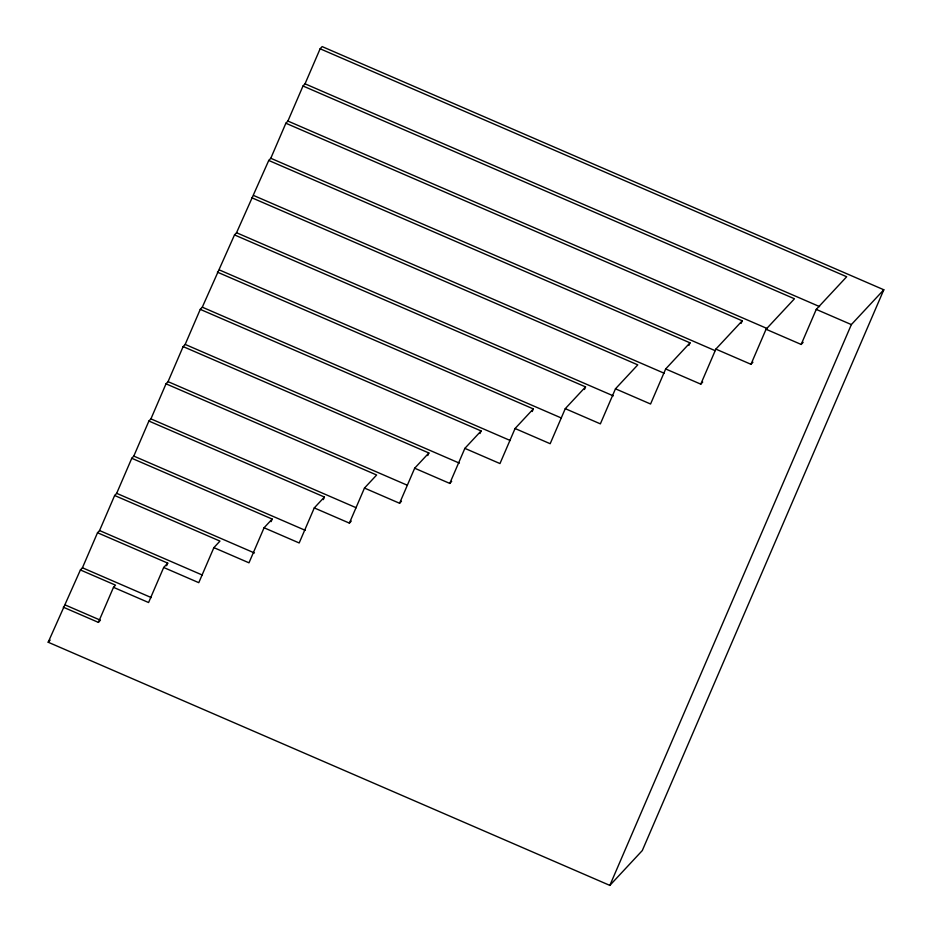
<?xml version="1.0" encoding="UTF-8"?>
<svg xmlns="http://www.w3.org/2000/svg" width="932" height="932" viewBox="0 0 932 932"><rect width="100%" height="100%" fill="white"/><g stroke="black" fill="none" stroke-linecap="round" stroke-linejoin="round"><path stroke-width="1.4" d="M48.184 642.23L80.408 569.953L82.435 567.774L97.522 532.731L99.561 530.553L114.648 495.498L116.675 493.331L131.773 458.276L133.8 456.098L148.899 421.043L150.926 418.876L166.024 383.821L168.051 381.642L183.138 346.599L185.177 344.421L200.264 309.366L202.291 307.187L234.515 234.911L236.542 232.732L268.754 160.455L270.793 158.277L285.879 123.234L287.906 121.055L303.005 86L305.032 83.822L320.13 48.779L322.157 46.6L883.816 289.77L642.288 850.567L609.843 885.4L48.184 642.23L50.153 640.121M63.283 607.186L98.384 622.378L113.483 587.335L115.51 585.156L80.408 569.953M97.522 532.731L167.737 563.126L163.683 567.483L148.584 602.526L113.483 587.335M166.618 565.724L167.737 563.126M114.648 495.498L219.964 541.096L213.882 547.632L198.784 582.675L163.683 567.483M131.773 458.276L272.191 519.066L264.071 527.768L248.984 562.823L213.882 547.632M271.072 521.664L272.191 519.066M148.899 421.043L324.418 497.036L314.27 507.917L299.184 542.972L264.071 527.768M323.299 499.634L324.418 497.036M314.27 507.917L349.383 523.12L364.47 488.065L376.645 475.005L166.024 383.821M364.47 488.065L399.572 503.268L414.67 468.214L428.871 452.975L183.138 346.599M427.753 455.573L428.871 452.975M414.67 468.214L449.772 483.417L464.87 448.362L481.098 430.945L200.264 309.366M479.98 433.543L481.098 430.945M217.389 272.144L533.325 408.915L515.07 428.51L499.971 463.565L464.87 448.362M532.207 411.513L533.325 408.915M234.515 234.911L585.552 386.897L565.27 408.659L550.171 443.714L515.07 428.51M584.434 389.483L585.552 386.897M251.64 197.689L637.779 364.866L615.469 388.807L600.371 423.862L565.27 408.659M268.754 160.455L690.006 342.836L665.669 368.955L650.571 404.01L615.469 388.807M688.888 345.434L690.006 342.836M665.669 368.955L700.771 384.147L715.858 349.104L742.233 320.806L285.879 123.234M741.115 323.404L742.233 320.806M715.858 349.104L750.971 364.296L766.057 329.252L794.46 298.776L303.005 86M766.057 329.252L801.171 344.444L816.257 309.401L846.687 276.746L320.13 48.779M609.843 885.4L851.359 324.592L883.816 289.77M98.384 622.378L100.411 620.199L65.31 605.008M349.383 523.12L351.248 521.105M399.572 503.268L401.471 501.241M449.772 483.417L451.682 481.366M700.771 384.147L702.716 382.062M750.971 364.296L752.928 362.198M801.171 344.444L803.128 342.347M305.032 83.822L819.589 306.605M816.257 309.401L851.359 324.592M287.906 121.055L767.339 328.623M270.793 158.277L715.124 350.653M253.667 195.51L664.248 373.266M236.542 232.732L613.326 395.867M219.416 269.965L561.111 417.897M202.291 307.187L510.223 440.51M185.177 344.421L459.348 463.122M168.051 381.642L407.098 485.141M150.926 418.876L356.21 507.754M133.8 456.098L305.335 530.366M116.675 493.331L254.448 552.967M99.561 530.553L202.197 574.997M82.435 567.774L151.31 597.598"/></g></svg>
